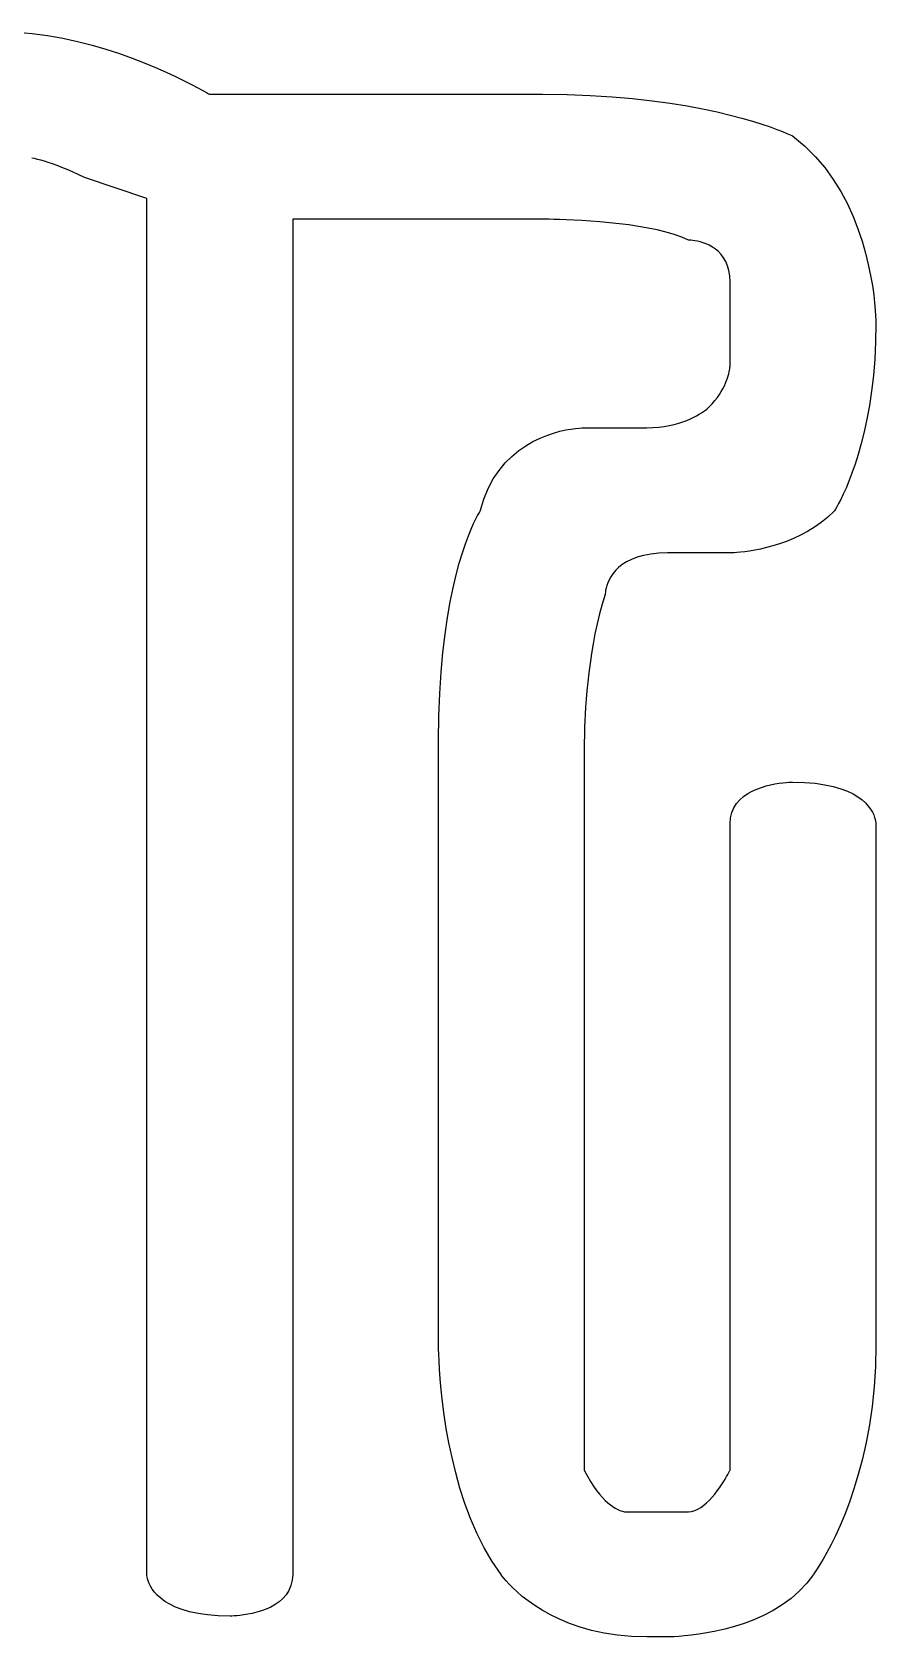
# Model space of a CAD drawing. Extents: x 8 to 213, y -217 to -66.
# Drawn here: x 136.92 to 141.17, y -102.8 to -94.72 of the extents above; entities that cross this region are included whole.
import ezdxf

# ---------------------------------------------------------------- set-up
doc = ezdxf.new("R2010")
doc.units = 0
doc.header["$MEASUREMENT"] = 0

msp = doc.modelspace()

# ---------------------------------------------------------------- linework, layer by layer
for p, q in [((136.8416, -94.72, -55.0162), (136.9198, -94.7265, -55.0162)), ((136.9198, -94.7265, -55.0162), (136.9973, -94.7368, -55.0162)), ((136.9973, -94.7368, -55.0162), (137.0735, -94.7504, -55.0162)), ((137.0735, -94.7504, -55.0162), (137.1482, -94.7669, -55.0162)), ((137.1482, -94.7669, -55.0162), (137.2209, -94.7857, -55.0162)), ((137.2209, -94.7857, -55.0162), (137.2913, -94.8064, -55.0162)), ((137.2913, -94.8064, -55.0162), (137.3589, -94.8285, -55.0162)), ((137.3589, -94.8285, -55.0162), (137.4233, -94.8515, -55.0162)), ((137.4233, -94.8515, -55.0162), (137.4842, -94.8751, -55.0162)), ((137.4842, -94.8751, -55.0162), (137.5412, -94.8986, -55.0162)), ((137.5412, -94.8986, -55.0162), (137.5939, -94.9216, -55.0162)), ((137.5939, -94.9216, -55.0162), (137.6418, -94.9437, -55.0162)), ((137.6418, -94.9437, -55.0162), (137.6846, -94.9644, -55.0162)), ((137.6846, -94.9644, -55.0162), (137.7219, -94.9832, -55.0162)), ((137.7219, -94.9832, -55.0162), (137.7533, -94.9997, -55.0162)), ((137.7533, -94.9997, -55.0162), (137.7785, -95.0133, -55.0162)), ((137.7785, -95.0133, -55.0162), (137.7969, -95.0236, -55.0162)), ((137.7969, -95.0236, -55.0162), (137.8082, -95.0301, -55.0162)), ((137.8082, -95.0301, -55.0162), (137.8121, -95.0324, -55.0162)), ((137.8121, -95.0324, -55.0162), (137.8121, -95.0324, -55.0162)), ((137.8121, -95.0324, -55.0162), (139.4907, -95.0324, -55.0162)), ((139.4907, -95.0324, -55.0162), (139.6134, -95.0339, -55.0162)), ((139.6134, -95.0339, -55.0162), (139.7299, -95.0383, -55.0162)), ((139.7299, -95.0383, -55.0162), (139.84, -95.0452, -55.0162)), ((139.84, -95.0452, -55.0162), (139.9439, -95.0542, -55.0162)), ((139.9439, -95.0542, -55.0162), (140.0415, -95.0652, -55.0162)), ((140.0415, -95.0652, -55.0162), (140.1327, -95.0777, -55.0162)), ((140.1327, -95.0777, -55.0162), (140.2177, -95.0915, -55.0162)), ((140.2177, -95.0915, -55.0162), (140.2964, -95.1063, -55.0162)), ((140.2964, -95.1063, -55.0162), (140.3688, -95.1217, -55.0162)), ((140.3688, -95.1217, -55.0162), (140.4349, -95.1373, -55.0162)), ((140.4349, -95.1373, -55.0162), (140.4947, -95.153, -55.0162)), ((140.4947, -95.153, -55.0162), (140.5482, -95.1684, -55.0162)), ((140.5482, -95.1684, -55.0162), (140.5954, -95.1831, -55.0162)), ((140.5954, -95.1831, -55.0162), (140.6363, -95.1969, -55.0162)), ((140.6363, -95.1969, -55.0162), (140.6709, -95.2095, -55.0162)), ((140.6709, -95.2095, -55.0162), (140.6993, -95.2204, -55.0162)), ((140.6993, -95.2204, -55.0162), (140.7213, -95.2295, -55.0162)), ((140.7213, -95.2295, -55.0162), (140.737, -95.2364, -55.0162)), ((140.737, -95.2364, -55.0162), (140.7465, -95.2407, -55.0162)), ((140.7465, -95.2407, -55.0162), (140.7496, -95.2422, -55.0162)), ((140.7496, -95.2422, -55.0162), (140.8095, -95.2917, -55.0162)), ((140.8095, -95.2917, -55.0162), (140.8633, -95.3452, -55.0162)), ((136.9316, -95.3567, -55.0162), (136.9182, -95.3539, -55.0162)), ((136.9466, -95.3603, -55.0162), (136.9316, -95.3567, -55.0162)), ((136.9631, -95.3646, -55.0162), (136.9466, -95.3603, -55.0162)), ((136.9812, -95.3698, -55.0162), (136.9631, -95.3646, -55.0162)), ((137.0009, -95.376, -55.0162), (136.9812, -95.3698, -55.0162)), ((137.0221, -95.3831, -55.0162), (137.0009, -95.376, -55.0162)), ((140.8633, -95.3452, -55.0162), (140.9116, -95.4019, -55.0162)), ((137.0449, -95.3914, -55.0162), (137.0221, -95.3831, -55.0162)), ((137.0693, -95.4009, -55.0162), (137.0449, -95.3914, -55.0162)), ((137.0953, -95.4116, -55.0162), (137.0693, -95.4009, -55.0162)), ((137.1228, -95.4236, -55.0162), (137.0953, -95.4116, -55.0162)), ((137.1519, -95.4371, -55.0162), (137.1228, -95.4236, -55.0162)), ((137.1826, -95.4521, -55.0162), (137.1519, -95.4371, -55.0162)), ((137.4974, -95.557, -55.0162), (137.1826, -95.4521, -55.0162)), ((140.9116, -95.4019, -55.0162), (140.9544, -95.4613, -55.0162)), ((140.9544, -95.4613, -55.0162), (140.9922, -95.5226, -55.0162)), ((140.9922, -95.5226, -55.0162), (141.0253, -95.585, -55.0162)), ((137.4974, -102.4812, -55.0162), (137.4974, -95.557, -55.0162)), ((141.0253, -95.585, -55.0162), (141.054, -95.6479, -55.0162)), ((139.4907, -95.6619, -55.0162), (138.2317, -95.6619, -55.0162)), ((138.2317, -95.6619, -55.0162), (138.2317, -102.4812, -55.0162)), ((139.4945, -95.6619, -55.0162), (139.4907, -95.6619, -55.0162)), ((139.5056, -95.662, -55.0162), (139.4945, -95.6619, -55.0162)), ((139.5233, -95.6622, -55.0162), (139.5056, -95.662, -55.0162)), ((139.5469, -95.6627, -55.0162), (139.5233, -95.6622, -55.0162)), ((139.5759, -95.6635, -55.0162), (139.5469, -95.6627, -55.0162)), ((139.6096, -95.6647, -55.0162), (139.5759, -95.6635, -55.0162)), ((139.6475, -95.6664, -55.0162), (139.6096, -95.6647, -55.0162)), ((139.6888, -95.6686, -55.0162), (139.6475, -95.6664, -55.0162)), ((139.7329, -95.6715, -55.0162), (139.6888, -95.6686, -55.0162)), ((139.7792, -95.675, -55.0162), (139.7329, -95.6715, -55.0162)), ((139.8271, -95.6793, -55.0162), (139.7792, -95.675, -55.0162)), ((139.8759, -95.6846, -55.0162), (139.8271, -95.6793, -55.0162)), ((139.9251, -95.6907, -55.0162), (139.8759, -95.6846, -55.0162)), ((139.9739, -95.6979, -55.0162), (139.9251, -95.6907, -55.0162)), ((140.0218, -95.7062, -55.0162), (139.9739, -95.6979, -55.0162)), ((141.054, -95.6479, -55.0162), (141.0786, -95.7106, -55.0162)), ((140.0681, -95.7156, -55.0162), (140.0218, -95.7062, -55.0162)), ((140.1122, -95.7263, -55.0162), (140.0681, -95.7156, -55.0162)), ((140.1535, -95.7384, -55.0162), (140.1122, -95.7263, -55.0162)), ((140.1913, -95.7518, -55.0162), (140.1535, -95.7384, -55.0162)), ((140.2251, -95.7668, -55.0162), (140.1913, -95.7518, -55.0162)), ((140.2266, -95.7668, -55.0162), (140.2251, -95.7668, -55.0162)), ((140.2309, -95.767, -55.0162), (140.2266, -95.7668, -55.0162)), ((140.2378, -95.7675, -55.0162), (140.2309, -95.767, -55.0162)), ((140.2469, -95.7685, -55.0162), (140.2378, -95.7675, -55.0162)), ((140.2578, -95.7701, -55.0162), (140.2469, -95.7685, -55.0162)), ((140.2704, -95.7725, -55.0162), (140.2578, -95.7701, -55.0162)), ((140.2842, -95.7758, -55.0162), (140.2704, -95.7725, -55.0162)), ((140.2989, -95.7802, -55.0162), (140.2842, -95.7758, -55.0162)), ((140.3143, -95.7859, -55.0162), (140.2989, -95.7802, -55.0162)), ((141.0786, -95.7106, -55.0162), (141.0995, -95.7723, -55.0162)), ((141.0995, -95.7723, -55.0162), (141.1168, -95.8324, -55.0162)), ((140.33, -95.793, -55.0162), (140.3143, -95.7859, -55.0162)), ((140.3457, -95.8017, -55.0162), (140.33, -95.793, -55.0162)), ((140.361, -95.8121, -55.0162), (140.3457, -95.8017, -55.0162)), ((140.3758, -95.8244, -55.0162), (140.361, -95.8121, -55.0162)), ((140.3896, -95.8388, -55.0162), (140.3758, -95.8244, -55.0162)), ((140.4021, -95.8553, -55.0162), (140.3896, -95.8388, -55.0162)), ((140.4131, -95.8742, -55.0162), (140.4021, -95.8553, -55.0162)), ((141.1168, -95.8324, -55.0162), (141.131, -95.8901, -55.0162)), ((140.4221, -95.8957, -55.0162), (140.4131, -95.8742, -55.0162)), ((140.429, -95.9198, -55.0162), (140.4221, -95.8957, -55.0162)), ((140.4334, -95.9467, -55.0162), (140.429, -95.9198, -55.0162)), ((141.131, -95.8901, -55.0162), (141.1424, -95.9447, -55.0162)), ((140.4349, -95.9766, -55.0162), (140.4334, -95.9467, -55.0162)), ((140.4349, -96.3963, -55.0162), (140.4349, -95.9766, -55.0162)), ((141.1424, -95.9447, -55.0162), (141.1513, -95.9956, -55.0162)), ((141.1513, -95.9956, -55.0162), (141.1579, -96.042, -55.0162)), ((141.1579, -96.042, -55.0162), (141.1627, -96.0832, -55.0162)), ((141.1627, -96.0832, -55.0162), (141.1659, -96.1185, -55.0162)), ((141.1659, -96.1185, -55.0162), (141.1679, -96.1472, -55.0162)), ((141.1679, -96.1472, -55.0162), (141.1689, -96.1685, -55.0162)), ((141.1689, -96.1685, -55.0162), (141.1692, -96.1819, -55.0162)), ((141.1692, -96.1819, -55.0162), (141.1693, -96.1865, -55.0162)), ((141.1693, -96.1865, -55.0162), (141.1677, -96.2785, -55.0162)), ((141.1693, -96.1865, -55.0162), (141.1693, -96.1865, -55.0162)), ((141.1677, -96.2785, -55.0162), (141.1634, -96.3659, -55.0162)), ((140.4304, -96.4303, -55.0162), (140.4321, -96.4218, -55.0162)), ((140.4321, -96.4218, -55.0162), (140.4332, -96.4143, -55.0162)), ((140.4332, -96.4143, -55.0162), (140.434, -96.408, -55.0162)), ((140.434, -96.408, -55.0162), (140.4345, -96.403, -55.0162)), ((140.4345, -96.403, -55.0162), (140.4348, -96.3993, -55.0162)), ((140.4348, -96.3993, -55.0162), (140.4349, -96.3971, -55.0162)), ((140.4349, -96.3971, -55.0162), (140.4349, -96.3963, -55.0162)), ((141.1634, -96.3659, -55.0162), (141.1565, -96.4485, -55.0162)), ((140.3989, -96.5145, -55.0162), (140.4061, -96.5004, -55.0162)), ((140.4061, -96.5004, -55.0162), (140.4122, -96.4869, -55.0162)), ((140.4122, -96.4869, -55.0162), (140.4174, -96.474, -55.0162)), ((140.4174, -96.474, -55.0162), (140.4218, -96.4618, -55.0162)), ((140.4218, -96.4618, -55.0162), (140.4253, -96.4505, -55.0162)), ((140.4253, -96.4505, -55.0162), (140.4282, -96.4399, -55.0162)), ((140.4282, -96.4399, -55.0162), (140.4304, -96.4303, -55.0162)), ((141.1565, -96.4485, -55.0162), (141.1474, -96.5264, -55.0162)), ((140.3449, -96.5904, -55.0162), (140.3584, -96.5747, -55.0162)), ((140.3584, -96.5747, -55.0162), (140.3705, -96.5592, -55.0162)), ((140.3705, -96.5592, -55.0162), (140.3812, -96.544, -55.0162)), ((140.3812, -96.544, -55.0162), (140.3906, -96.5291, -55.0162)), ((140.3906, -96.5291, -55.0162), (140.3989, -96.5145, -55.0162)), ((141.1474, -96.5264, -55.0162), (141.1365, -96.5995, -55.0162)), ((140.2167, -96.6741, -55.0162), (140.2348, -96.6664, -55.0162)), ((140.2348, -96.6664, -55.0162), (140.2513, -96.6586, -55.0162)), ((140.2513, -96.6586, -55.0162), (140.2662, -96.6507, -55.0162)), ((140.2662, -96.6507, -55.0162), (140.2796, -96.643, -55.0162)), ((140.2796, -96.643, -55.0162), (140.2914, -96.6357, -55.0162)), ((140.2914, -96.6357, -55.0162), (140.3016, -96.6288, -55.0162)), ((140.3016, -96.6288, -55.0162), (140.3103, -96.6225, -55.0162)), ((140.3103, -96.6225, -55.0162), (140.3174, -96.617, -55.0162)), ((140.3174, -96.617, -55.0162), (140.3229, -96.6125, -55.0162)), ((140.3229, -96.6125, -55.0162), (140.3268, -96.609, -55.0162)), ((140.3268, -96.609, -55.0162), (140.3292, -96.6069, -55.0162)), ((140.3292, -96.6069, -55.0162), (140.33, -96.6061, -55.0162)), ((140.33, -96.6061, -55.0162), (140.3449, -96.5904, -55.0162)), ((141.1239, -96.668, -55.0162), (141.1102, -96.7317, -55.0162)), ((141.1365, -96.5995, -55.0162), (141.1239, -96.668, -55.0162)), ((139.4776, -96.7635, -55.0162), (139.5125, -96.7493, -55.0162)), ((139.5125, -96.7493, -55.0162), (139.5461, -96.7379, -55.0162)), ((139.5461, -96.7379, -55.0162), (139.5778, -96.729, -55.0162)), ((139.5778, -96.729, -55.0162), (139.607, -96.7223, -55.0162)), ((139.607, -96.7223, -55.0162), (139.6333, -96.7176, -55.0162)), ((139.6333, -96.7176, -55.0162), (139.656, -96.7144, -55.0162)), ((139.656, -96.7144, -55.0162), (139.6747, -96.7124, -55.0162)), ((139.6747, -96.7124, -55.0162), (139.6886, -96.7114, -55.0162)), ((139.6886, -96.7114, -55.0162), (139.6975, -96.7111, -55.0162)), ((139.6975, -96.7111, -55.0162), (139.7005, -96.711, -55.0162)), ((139.7005, -96.711, -55.0162), (140.0152, -96.711, -55.0162)), ((140.0152, -96.711, -55.0162), (140.0459, -96.7103, -55.0162)), ((140.0459, -96.7103, -55.0162), (140.075, -96.7081, -55.0162)), ((140.075, -96.7081, -55.0162), (140.1026, -96.7046, -55.0162)), ((140.1026, -96.7046, -55.0162), (140.1285, -96.7001, -55.0162)), ((140.1285, -96.7001, -55.0162), (140.1529, -96.6946, -55.0162)), ((140.1529, -96.6946, -55.0162), (140.1758, -96.6884, -55.0162)), ((140.1758, -96.6884, -55.0162), (140.197, -96.6815, -55.0162)), ((140.197, -96.6815, -55.0162), (140.2167, -96.6741, -55.0162)), ((141.1102, -96.7317, -55.0162), (141.0954, -96.7907, -55.0162)), ((139.3355, -96.855, -55.0162), (139.3703, -96.8263, -55.0162)), ((139.3703, -96.8263, -55.0162), (139.4059, -96.8017, -55.0162)), ((139.4059, -96.8017, -55.0162), (139.4419, -96.7808, -55.0162)), ((139.4419, -96.7808, -55.0162), (139.4776, -96.7635, -55.0162)), ((141.0954, -96.7907, -55.0162), (141.08, -96.845, -55.0162)), ((139.2708, -96.9259, -55.0162), (139.3022, -96.8881, -55.0162)), ((139.3022, -96.8881, -55.0162), (139.3355, -96.855, -55.0162)), ((141.0644, -96.8946, -55.0162), (141.0487, -96.9395, -55.0162)), ((141.08, -96.845, -55.0162), (141.0644, -96.8946, -55.0162)), ((139.2161, -97.0169, -55.0162), (139.2419, -96.9687, -55.0162)), ((139.2419, -96.9687, -55.0162), (139.2708, -96.9259, -55.0162)), ((141.0333, -96.9796, -55.0162), (141.0186, -97.015, -55.0162)), ((141.0487, -96.9395, -55.0162), (141.0333, -96.9796, -55.0162)), ((139.1759, -97.1307, -55.0162), (139.1939, -97.0708, -55.0162)), ((139.1939, -97.0708, -55.0162), (139.2161, -97.0169, -55.0162)), ((140.9922, -97.0716, -55.0162), (140.9813, -97.0929, -55.0162)), ((141.0048, -97.0457, -55.0162), (140.9922, -97.0716, -55.0162)), ((141.0186, -97.015, -55.0162), (141.0048, -97.0457, -55.0162)), ((139.1541, -97.1701, -55.0162), (139.1632, -97.1526, -55.0162)), ((139.1632, -97.1526, -55.0162), (139.1701, -97.1403, -55.0162)), ((139.1701, -97.1403, -55.0162), (139.1744, -97.133, -55.0162)), ((139.1744, -97.133, -55.0162), (139.1759, -97.1307, -55.0162)), ((140.9594, -97.1307, -55.0162), (140.9272, -97.1606, -55.0162)), ((140.961, -97.1283, -55.0162), (140.9594, -97.1307, -55.0162)), ((140.9653, -97.1212, -55.0162), (140.961, -97.1283, -55.0162)), ((140.9722, -97.1094, -55.0162), (140.9653, -97.1212, -55.0162)), ((140.9813, -97.0929, -55.0162), (140.9722, -97.1094, -55.0162)), ((139.1168, -97.2553, -55.0162), (139.1306, -97.2213, -55.0162)), ((139.1306, -97.2213, -55.0162), (139.1432, -97.193, -55.0162)), ((139.1432, -97.193, -55.0162), (139.1541, -97.1701, -55.0162)), ((140.8243, -97.2331, -55.0162), (140.789, -97.252, -55.0162)), ((140.8594, -97.2116, -55.0162), (140.8243, -97.2331, -55.0162)), ((140.8938, -97.1875, -55.0162), (140.8594, -97.2116, -55.0162)), ((140.9272, -97.1606, -55.0162), (140.8938, -97.1875, -55.0162)), ((139.0867, -97.341, -55.0162), (139.1021, -97.2952, -55.0162)), ((139.1021, -97.2952, -55.0162), (139.1168, -97.2553, -55.0162)), ((140.6185, -97.3143, -55.0162), (140.5878, -97.3214, -55.0162)), ((140.6507, -97.3056, -55.0162), (140.6185, -97.3143, -55.0162)), ((140.6842, -97.2952, -55.0162), (140.6507, -97.3056, -55.0162)), ((140.7186, -97.2829, -55.0162), (140.6842, -97.2952, -55.0162)), ((140.7536, -97.2685, -55.0162), (140.7186, -97.2829, -55.0162)), ((140.789, -97.252, -55.0162), (140.7536, -97.2685, -55.0162)), ((139.0553, -97.4512, -55.0162), (139.071, -97.3929, -55.0162)), ((139.071, -97.3929, -55.0162), (139.0867, -97.341, -55.0162)), ((139.9134, -97.3858, -55.0162), (139.8918, -97.3996, -55.0162)), ((139.9382, -97.3733, -55.0162), (139.9134, -97.3858, -55.0162)), ((139.9666, -97.3623, -55.0162), (139.9382, -97.3733, -55.0162)), ((139.9987, -97.3532, -55.0162), (139.9666, -97.3623, -55.0162)), ((140.0349, -97.3464, -55.0162), (139.9987, -97.3532, -55.0162)), ((140.0753, -97.342, -55.0162), (140.0349, -97.3464, -55.0162)), ((140.1202, -97.3405, -55.0162), (140.0753, -97.342, -55.0162)), ((140.4349, -97.3405, -55.0162), (140.1202, -97.3405, -55.0162)), ((140.4372, -97.3405, -55.0162), (140.4349, -97.3405, -55.0162)), ((140.4439, -97.3403, -55.0162), (140.4372, -97.3405, -55.0162)), ((140.4547, -97.3398, -55.0162), (140.4439, -97.3403, -55.0162)), ((140.4693, -97.3388, -55.0162), (140.4547, -97.3398, -55.0162)), ((140.4873, -97.3372, -55.0162), (140.4693, -97.3388, -55.0162)), ((140.5085, -97.3348, -55.0162), (140.4873, -97.3372, -55.0162)), ((140.5326, -97.3315, -55.0162), (140.5085, -97.3348, -55.0162)), ((140.5591, -97.3271, -55.0162), (140.5326, -97.3315, -55.0162)), ((140.5878, -97.3214, -55.0162), (140.5591, -97.3271, -55.0162)), ((139.04, -97.5159, -55.0162), (139.0553, -97.4512, -55.0162)), ((139.8256, -97.4764, -55.0162), (139.8189, -97.4912, -55.0162)), ((139.8341, -97.4611, -55.0162), (139.8256, -97.4764, -55.0162)), ((139.8448, -97.4454, -55.0162), (139.8341, -97.4611, -55.0162)), ((139.8578, -97.4297, -55.0162), (139.8448, -97.4454, -55.0162)), ((139.8734, -97.4143, -55.0162), (139.8578, -97.4297, -55.0162)), ((139.8918, -97.3996, -55.0162), (139.8734, -97.4143, -55.0162)), ((139.0252, -97.5872, -55.0162), (139.04, -97.5159, -55.0162)), ((139.8054, -97.5503, -55.0162), (139.7905, -97.5982, -55.0162)), ((139.8055, -97.5488, -55.0162), (139.8054, -97.5503, -55.0162)), ((139.8057, -97.5444, -55.0162), (139.8055, -97.5488, -55.0162)), ((139.8065, -97.5376, -55.0162), (139.8057, -97.5444, -55.0162)), ((139.8079, -97.5285, -55.0162), (139.8065, -97.5376, -55.0162)), ((139.8103, -97.5175, -55.0162), (139.8079, -97.5285, -55.0162)), ((139.8139, -97.505, -55.0162), (139.8103, -97.5175, -55.0162)), ((139.8189, -97.4912, -55.0162), (139.8139, -97.505, -55.0162)), ((139.0114, -97.6653, -55.0162), (139.0252, -97.5872, -55.0162)), ((139.7905, -97.5982, -55.0162), (139.777, -97.6474, -55.0162)), ((138.9989, -97.7503, -55.0162), (139.0114, -97.6653, -55.0162)), ((139.7649, -97.6973, -55.0162), (139.7542, -97.7475, -55.0162)), ((139.777, -97.6474, -55.0162), (139.7649, -97.6973, -55.0162)), ((138.9879, -97.8424, -55.0162), (138.9989, -97.7503, -55.0162)), ((139.7448, -97.7978, -55.0162), (139.7365, -97.8477, -55.0162)), ((139.7542, -97.7475, -55.0162), (139.7448, -97.7978, -55.0162)), ((138.9789, -97.9417, -55.0162), (138.9879, -97.8424, -55.0162)), ((139.7365, -97.8477, -55.0162), (139.7293, -97.8968, -55.0162)), ((138.972, -98.0484, -55.0162), (138.9789, -97.9417, -55.0162)), ((139.7232, -97.9448, -55.0162), (139.718, -97.9911, -55.0162)), ((139.7293, -97.8968, -55.0162), (139.7232, -97.9448, -55.0162)), ((139.7136, -98.0355, -55.0162), (139.7101, -98.0776, -55.0162)), ((139.718, -97.9911, -55.0162), (139.7136, -98.0355, -55.0162)), ((138.9676, -98.1627, -55.0162), (138.972, -98.0484, -55.0162)), ((139.7072, -98.1168, -55.0162), (139.705, -98.153, -55.0162)), ((139.7101, -98.0776, -55.0162), (139.7072, -98.1168, -55.0162)), ((138.9661, -98.2847, -55.0162), (138.9676, -98.1627, -55.0162)), ((139.7033, -98.1856, -55.0162), (139.7021, -98.2142, -55.0162)), ((139.705, -98.153, -55.0162), (139.7033, -98.1856, -55.0162)), ((139.7006, -98.2726, -55.0162), (139.7005, -98.2816, -55.0162)), ((139.7005, -98.2816, -55.0162), (139.7005, -98.2847, -55.0162)), ((139.7009, -98.2581, -55.0162), (139.7006, -98.2726, -55.0162)), ((139.7013, -98.2385, -55.0162), (139.7009, -98.2581, -55.0162)), ((139.7021, -98.2142, -55.0162), (139.7013, -98.2385, -55.0162)), ((138.9661, -101.3271, -55.0162), (138.9661, -98.2847, -55.0162)), ((139.7005, -98.2847, -55.0162), (139.7005, -101.3271, -55.0162)), ((140.5687, -98.5294, -55.0162), (140.5923, -98.5207, -55.0162)), ((140.5923, -98.5207, -55.0162), (140.6158, -98.5136, -55.0162)), ((140.6158, -98.5136, -55.0162), (140.6388, -98.5079, -55.0162)), ((140.6388, -98.5079, -55.0162), (140.6609, -98.5035, -55.0162)), ((140.6609, -98.5035, -55.0162), (140.6816, -98.5002, -55.0162)), ((140.6816, -98.5002, -55.0162), (140.7004, -98.4978, -55.0162)), ((140.7004, -98.4978, -55.0162), (140.7169, -98.4962, -55.0162)), ((140.7169, -98.4962, -55.0162), (140.7305, -98.4952, -55.0162)), ((140.7305, -98.4952, -55.0162), (140.7408, -98.4947, -55.0162)), ((140.7408, -98.4947, -55.0162), (140.7473, -98.4945, -55.0162)), ((140.7473, -98.4945, -55.0162), (140.7496, -98.4945, -55.0162)), ((140.7496, -98.4945, -55.0162), (140.8095, -98.496, -55.0162)), ((140.8095, -98.496, -55.0162), (140.8633, -98.5004, -55.0162)), ((140.8633, -98.5004, -55.0162), (140.9116, -98.5073, -55.0162)), ((140.9116, -98.5073, -55.0162), (140.9544, -98.5163, -55.0162)), ((140.9544, -98.5163, -55.0162), (140.9922, -98.5273, -55.0162)), ((140.454, -98.6234, -55.0162), (140.4676, -98.6019, -55.0162)), ((140.4676, -98.6019, -55.0162), (140.4841, -98.583, -55.0162)), ((140.4841, -98.583, -55.0162), (140.5029, -98.5665, -55.0162)), ((140.5029, -98.5665, -55.0162), (140.5236, -98.5521, -55.0162)), ((140.5236, -98.5521, -55.0162), (140.5457, -98.5398, -55.0162)), ((140.5457, -98.5398, -55.0162), (140.5687, -98.5294, -55.0162)), ((140.9922, -98.5273, -55.0162), (141.0253, -98.5398, -55.0162)), ((141.0253, -98.5398, -55.0162), (141.054, -98.5536, -55.0162)), ((141.054, -98.5536, -55.0162), (141.0786, -98.5684, -55.0162)), ((141.0786, -98.5684, -55.0162), (141.0995, -98.5837, -55.0162)), ((141.0995, -98.5837, -55.0162), (141.1168, -98.5994, -55.0162)), ((141.1168, -98.5994, -55.0162), (141.131, -98.6151, -55.0162)), ((140.4349, -98.7043, -55.0162), (140.4372, -98.6744, -55.0162)), ((140.4372, -98.6744, -55.0162), (140.4437, -98.6475, -55.0162)), ((140.4437, -98.6475, -55.0162), (140.454, -98.6234, -55.0162)), ((141.131, -98.6151, -55.0162), (141.1424, -98.6305, -55.0162)), ((141.1424, -98.6305, -55.0162), (141.1513, -98.6452, -55.0162)), ((141.1513, -98.6452, -55.0162), (141.1579, -98.659, -55.0162)), ((141.1579, -98.659, -55.0162), (141.1627, -98.6716, -55.0162)), ((141.1627, -98.6716, -55.0162), (141.1659, -98.6825, -55.0162)), ((141.1659, -98.6825, -55.0162), (141.1679, -98.6916, -55.0162)), ((140.4349, -101.3271, -55.0162), (140.4349, -98.7043, -55.0162)), ((141.1679, -98.6916, -55.0162), (141.1689, -98.6985, -55.0162)), ((141.1689, -98.6985, -55.0162), (141.1692, -98.7028, -55.0162)), ((141.1692, -98.7028, -55.0162), (141.1693, -98.7043, -55.0162)), ((141.1693, -98.7043, -55.0162), (141.1693, -101.3271, -55.0162)), ((138.9662, -101.3325, -55.0162), (138.9661, -101.3271, -55.0162)), ((138.9664, -101.3481, -55.0162), (138.9662, -101.3325, -55.0162)), ((138.9672, -101.3732, -55.0162), (138.9664, -101.3481, -55.0162)), ((139.7005, -101.3271, -55.0162), (139.7005, -101.3885, -55.0162)), ((140.4349, -101.3295, -55.0162), (140.4349, -101.3271, -55.0162)), ((140.4349, -101.3363, -55.0162), (140.4349, -101.3295, -55.0162)), ((140.4349, -101.3473, -55.0162), (140.4349, -101.3363, -55.0162)), ((140.4349, -101.3624, -55.0162), (140.4349, -101.3473, -55.0162)), ((141.1693, -101.3271, -55.0162), (141.167, -101.4349, -55.0162)), ((138.9686, -101.4069, -55.0162), (138.9672, -101.3732, -55.0162)), ((138.971, -101.4484, -55.0162), (138.9686, -101.4069, -55.0162)), ((139.7005, -101.3885, -55.0162), (139.7005, -101.4467, -55.0162)), ((140.4349, -101.3812, -55.0162), (140.4349, -101.3624, -55.0162)), ((140.4349, -101.4036, -55.0162), (140.4349, -101.3812, -55.0162)), ((140.4349, -101.4293, -55.0162), (140.4349, -101.4036, -55.0162)), ((140.4349, -101.4581, -55.0162), (140.4349, -101.4293, -55.0162)), ((138.9746, -101.4971, -55.0162), (138.971, -101.4484, -55.0162)), ((138.9796, -101.552, -55.0162), (138.9746, -101.4971, -55.0162)), ((139.7005, -101.4467, -55.0162), (139.7005, -101.5018, -55.0162)), ((139.7005, -101.5018, -55.0162), (139.7005, -101.5537, -55.0162)), ((140.4349, -101.4897, -55.0162), (140.4349, -101.4581, -55.0162)), ((140.4349, -101.5238, -55.0162), (140.4349, -101.4897, -55.0162)), ((141.167, -101.4349, -55.0162), (141.1605, -101.5379, -55.0162)), ((138.9863, -101.6125, -55.0162), (138.9796, -101.552, -55.0162)), ((139.7005, -101.5537, -55.0162), (139.7005, -101.6025, -55.0162)), ((140.4349, -101.5604, -55.0162), (140.4349, -101.5238, -55.0162)), ((140.4349, -101.5991, -55.0162), (140.4349, -101.5604, -55.0162)), ((141.1605, -101.5379, -55.0162), (141.1501, -101.636, -55.0162)), ((138.9948, -101.6777, -55.0162), (138.9863, -101.6125, -55.0162)), ((139.7005, -101.6025, -55.0162), (139.7005, -101.6482, -55.0162)), ((139.7005, -101.6482, -55.0162), (139.7005, -101.6907, -55.0162)), ((140.4349, -101.6396, -55.0162), (140.4349, -101.5991, -55.0162)), ((140.4349, -101.6818, -55.0162), (140.4349, -101.6396, -55.0162)), ((141.1501, -101.636, -55.0162), (141.1365, -101.7292, -55.0162)), ((139.0055, -101.7468, -55.0162), (138.9948, -101.6777, -55.0162)), ((139.0185, -101.819, -55.0162), (139.0055, -101.7468, -55.0162)), ((139.7005, -101.6907, -55.0162), (139.7005, -101.73, -55.0162)), ((139.7005, -101.73, -55.0162), (139.7005, -101.7662, -55.0162)), ((140.4349, -101.7255, -55.0162), (140.4349, -101.6818, -55.0162)), ((140.4349, -101.7703, -55.0162), (140.4349, -101.7255, -55.0162)), ((141.1365, -101.7292, -55.0162), (141.1201, -101.8173, -55.0162)), ((139.0341, -101.8937, -55.0162), (139.0185, -101.819, -55.0162)), ((139.7005, -101.7662, -55.0162), (139.7005, -101.7992, -55.0162)), ((139.7005, -101.7992, -55.0162), (139.7005, -101.8291, -55.0162)), ((139.7005, -101.8291, -55.0162), (139.7005, -101.8559, -55.0162)), ((140.4349, -101.816, -55.0162), (140.4349, -101.7703, -55.0162)), ((140.4349, -101.8625, -55.0162), (140.4349, -101.816, -55.0162)), ((141.1201, -101.8173, -55.0162), (141.1013, -101.9003, -55.0162)), ((139.0526, -101.9699, -55.0162), (139.0341, -101.8937, -55.0162)), ((139.7005, -101.8559, -55.0162), (139.7005, -101.8795, -55.0162)), ((139.7005, -101.8795, -55.0162), (139.7005, -101.9, -55.0162)), ((139.7005, -101.9, -55.0162), (139.7005, -101.9173, -55.0162)), ((139.7005, -101.9173, -55.0162), (139.7005, -101.9314, -55.0162)), ((140.4349, -101.9094, -55.0162), (140.4349, -101.8625, -55.0162)), ((140.4349, -101.9566, -55.0162), (140.4349, -101.9094, -55.0162)), ((141.1013, -101.9003, -55.0162), (141.0806, -101.9781, -55.0162)), ((139.0741, -102.0468, -55.0162), (139.0526, -101.9699, -55.0162)), ((139.7005, -101.9314, -55.0162), (139.7005, -101.9424, -55.0162)), ((139.7005, -101.9424, -55.0162), (139.7005, -101.9503, -55.0162)), ((139.7005, -101.9503, -55.0162), (139.7005, -101.955, -55.0162)), ((139.7005, -101.955, -55.0162), (139.7005, -101.9566, -55.0162)), ((139.7005, -101.9566, -55.0162), (139.7162, -101.9865, -55.0162)), ((139.7162, -101.9865, -55.0162), (139.7319, -102.0135, -55.0162)), ((140.4094, -102.0019, -55.0162), (140.4169, -101.9894, -55.0162)), ((140.4169, -101.9894, -55.0162), (140.4231, -101.9784, -55.0162)), ((140.4231, -101.9784, -55.0162), (140.4282, -101.9694, -55.0162)), ((140.4282, -101.9694, -55.0162), (140.4318, -101.9625, -55.0162)), ((140.4318, -101.9625, -55.0162), (140.4341, -101.9581, -55.0162)), ((140.4341, -101.9581, -55.0162), (140.4349, -101.9566, -55.0162)), ((141.0806, -101.9781, -55.0162), (141.0585, -102.0506, -55.0162)), ((139.0989, -102.1238, -55.0162), (139.0741, -102.0468, -55.0162)), ((139.7319, -102.0135, -55.0162), (139.7474, -102.0376, -55.0162)), ((139.7474, -102.0376, -55.0162), (139.7626, -102.059, -55.0162)), ((139.7626, -102.059, -55.0162), (139.7775, -102.0779, -55.0162)), ((139.7775, -102.0779, -55.0162), (139.7921, -102.0945, -55.0162)), ((140.3442, -102.0926, -55.0162), (140.3571, -102.0772, -55.0162)), ((140.3571, -102.0772, -55.0162), (140.3693, -102.0615, -55.0162)), ((140.3693, -102.0615, -55.0162), (140.3807, -102.0458, -55.0162)), ((140.3807, -102.0458, -55.0162), (140.3912, -102.0305, -55.0162)), ((140.3912, -102.0305, -55.0162), (140.4008, -102.0157, -55.0162)), ((140.4008, -102.0157, -55.0162), (140.4094, -102.0019, -55.0162)), ((141.0585, -102.0506, -55.0162), (141.0354, -102.1178, -55.0162)), ((139.1273, -102.2, -55.0162), (139.0989, -102.1238, -55.0162)), ((139.7921, -102.0945, -55.0162), (139.8062, -102.1088, -55.0162)), ((139.8062, -102.1088, -55.0162), (139.8197, -102.1211, -55.0162)), ((139.8197, -102.1211, -55.0162), (139.8326, -102.1315, -55.0162)), ((139.8326, -102.1315, -55.0162), (139.8448, -102.1402, -55.0162)), ((139.8448, -102.1402, -55.0162), (139.8562, -102.1473, -55.0162)), ((139.8562, -102.1473, -55.0162), (139.8667, -102.153, -55.0162)), ((139.8667, -102.153, -55.0162), (139.8763, -102.1574, -55.0162)), ((139.8763, -102.1574, -55.0162), (139.8848, -102.1608, -55.0162)), ((140.2564, -102.1606, -55.0162), (140.2719, -102.1537, -55.0162)), ((140.2719, -102.1537, -55.0162), (140.2872, -102.1446, -55.0162)), ((140.2872, -102.1446, -55.0162), (140.3021, -102.1336, -55.0162)), ((140.3021, -102.1336, -55.0162), (140.3167, -102.1211, -55.0162)), ((140.3167, -102.1211, -55.0162), (140.3307, -102.1073, -55.0162)), ((140.3307, -102.1073, -55.0162), (140.3442, -102.0926, -55.0162)), ((141.0354, -102.1178, -55.0162), (141.0119, -102.1795, -55.0162)), ((139.1594, -102.2746, -55.0162), (139.1273, -102.2, -55.0162)), ((139.8848, -102.1608, -55.0162), (139.8923, -102.1632, -55.0162)), ((139.8923, -102.1632, -55.0162), (139.8986, -102.1648, -55.0162)), ((139.8986, -102.1648, -55.0162), (139.9036, -102.1657, -55.0162)), ((139.9036, -102.1657, -55.0162), (139.9073, -102.1662, -55.0162)), ((139.9073, -102.1662, -55.0162), (139.9096, -102.1664, -55.0162)), ((139.9096, -102.1664, -55.0162), (139.9103, -102.1664, -55.0162)), ((139.9103, -102.1664, -55.0162), (140.2251, -102.1664, -55.0162)), ((140.2251, -102.1664, -55.0162), (140.2408, -102.1649, -55.0162)), ((140.2408, -102.1649, -55.0162), (140.2564, -102.1606, -55.0162)), ((140.9884, -102.2358, -55.0162), (140.9653, -102.2865, -55.0162)), ((141.0119, -102.1795, -55.0162), (140.9884, -102.2358, -55.0162)), ((139.1956, -102.3469, -55.0162), (139.1594, -102.2746, -55.0162)), ((140.9653, -102.2865, -55.0162), (140.9432, -102.3314, -55.0162)), ((139.236, -102.416, -55.0162), (139.1956, -102.3469, -55.0162)), ((140.9225, -102.3707, -55.0162), (140.9037, -102.4041, -55.0162)), ((140.9432, -102.3314, -55.0162), (140.9225, -102.3707, -55.0162)), ((137.4974, -102.4827, -55.0162), (137.4974, -102.4812, -55.0162)), ((137.4978, -102.487, -55.0162), (137.4974, -102.4827, -55.0162)), ((138.2317, -102.4812, -55.0162), (138.2295, -102.5111, -55.0162)), ((139.2809, -102.4812, -55.0162), (139.236, -102.416, -55.0162)), ((139.2824, -102.4834, -55.0162), (139.2809, -102.4812, -55.0162)), ((139.2873, -102.49, -55.0162), (139.2824, -102.4834, -55.0162)), ((140.8545, -102.4812, -55.0162), (140.8208, -102.5261, -55.0162)), ((140.8568, -102.478, -55.0162), (140.8545, -102.4812, -55.0162)), ((140.8633, -102.4687, -55.0162), (140.8568, -102.478, -55.0162)), ((140.8737, -102.4532, -55.0162), (140.8633, -102.4687, -55.0162)), ((140.8873, -102.4316, -55.0162), (140.8737, -102.4532, -55.0162)), ((140.9037, -102.4041, -55.0162), (140.8873, -102.4316, -55.0162)), ((137.4988, -102.4939, -55.0162), (137.4978, -102.487, -55.0162)), ((137.5007, -102.503, -55.0162), (137.4988, -102.4939, -55.0162)), ((137.5039, -102.514, -55.0162), (137.5007, -102.503, -55.0162)), ((137.5087, -102.5265, -55.0162), (137.5039, -102.514, -55.0162)), ((137.5153, -102.5403, -55.0162), (137.5087, -102.5265, -55.0162)), ((137.5242, -102.555, -55.0162), (137.5153, -102.5403, -55.0162)), ((137.5356, -102.5704, -55.0162), (137.5242, -102.555, -55.0162)), ((138.2126, -102.5621, -55.0162), (138.199, -102.5836, -55.0162)), ((138.2229, -102.538, -55.0162), (138.2126, -102.5621, -55.0162)), ((138.2295, -102.5111, -55.0162), (138.2229, -102.538, -55.0162)), ((139.2954, -102.5003, -55.0162), (139.2873, -102.49, -55.0162)), ((139.3069, -102.5139, -55.0162), (139.2954, -102.5003, -55.0162)), ((139.3218, -102.5303, -55.0162), (139.3069, -102.5139, -55.0162)), ((139.3403, -102.5492, -55.0162), (139.3218, -102.5303, -55.0162)), ((139.3625, -102.5698, -55.0162), (139.3403, -102.5492, -55.0162)), ((140.8208, -102.5261, -55.0162), (140.783, -102.5665, -55.0162)), ((137.5498, -102.5861, -55.0162), (137.5356, -102.5704, -55.0162)), ((137.5672, -102.6018, -55.0162), (137.5498, -102.5861, -55.0162)), ((137.588, -102.6171, -55.0162), (137.5672, -102.6018, -55.0162)), ((137.6126, -102.6319, -55.0162), (137.588, -102.6171, -55.0162)), ((137.6413, -102.6457, -55.0162), (137.6126, -102.6319, -55.0162)), ((138.1431, -102.6334, -55.0162), (138.1209, -102.6457, -55.0162)), ((138.1638, -102.619, -55.0162), (138.1431, -102.6334, -55.0162)), ((138.1826, -102.6025, -55.0162), (138.1638, -102.619, -55.0162)), ((138.199, -102.5836, -55.0162), (138.1826, -102.6025, -55.0162)), ((139.3883, -102.592, -55.0162), (139.3625, -102.5698, -55.0162)), ((139.4179, -102.615, -55.0162), (139.3883, -102.592, -55.0162)), ((139.4513, -102.6385, -55.0162), (139.4179, -102.615, -55.0162)), ((139.4887, -102.6621, -55.0162), (139.4513, -102.6385, -55.0162)), ((140.6976, -102.6348, -55.0162), (140.6513, -102.6631, -55.0162)), ((140.7417, -102.6026, -55.0162), (140.6976, -102.6348, -55.0162)), ((140.783, -102.5665, -55.0162), (140.7417, -102.6026, -55.0162)), ((137.6744, -102.6582, -55.0162), (137.6413, -102.6457, -55.0162)), ((137.7122, -102.6692, -55.0162), (137.6744, -102.6582, -55.0162)), ((137.7551, -102.6782, -55.0162), (137.7122, -102.6692, -55.0162)), ((137.8033, -102.6851, -55.0162), (137.7551, -102.6782, -55.0162)), ((137.8571, -102.6895, -55.0162), (137.8033, -102.6851, -55.0162)), ((137.917, -102.691, -55.0162), (137.8571, -102.6895, -55.0162)), ((137.9193, -102.691, -55.0162), (137.917, -102.691, -55.0162)), ((137.9258, -102.6908, -55.0162), (137.9193, -102.691, -55.0162)), ((137.9361, -102.6903, -55.0162), (137.9258, -102.6908, -55.0162)), ((137.9497, -102.6893, -55.0162), (137.9361, -102.6903, -55.0162)), ((137.9662, -102.6877, -55.0162), (137.9497, -102.6893, -55.0162)), ((137.985, -102.6853, -55.0162), (137.9662, -102.6877, -55.0162)), ((138.0057, -102.682, -55.0162), (137.985, -102.6853, -55.0162)), ((138.0278, -102.6776, -55.0162), (138.0057, -102.682, -55.0162)), ((138.0508, -102.6719, -55.0162), (138.0278, -102.6776, -55.0162)), ((138.0744, -102.6648, -55.0162), (138.0508, -102.6719, -55.0162)), ((138.0979, -102.6561, -55.0162), (138.0744, -102.6648, -55.0162)), ((138.1209, -102.6457, -55.0162), (138.0979, -102.6561, -55.0162)), ((139.5301, -102.6851, -55.0162), (139.4887, -102.6621, -55.0162)), ((139.5756, -102.7072, -55.0162), (139.5301, -102.6851, -55.0162)), ((139.6253, -102.7279, -55.0162), (139.5756, -102.7072, -55.0162)), ((140.5545, -102.7095, -55.0162), (140.5054, -102.7279, -55.0162)), ((140.6034, -102.688, -55.0162), (140.5545, -102.7095, -55.0162)), ((140.6513, -102.6631, -55.0162), (140.6034, -102.688, -55.0162)), ((139.6792, -102.7467, -55.0162), (139.6253, -102.7279, -55.0162)), ((139.7374, -102.7632, -55.0162), (139.6792, -102.7467, -55.0162)), ((139.8001, -102.7768, -55.0162), (139.7374, -102.7632, -55.0162)), ((139.8672, -102.7871, -55.0162), (139.8001, -102.7768, -55.0162)), ((139.9389, -102.7936, -55.0162), (139.8672, -102.7871, -55.0162)), ((140.0152, -102.7959, -55.0162), (139.9389, -102.7936, -55.0162)), ((140.1202, -102.7959, -55.0162), (140.0152, -102.7959, -55.0162)), ((140.124, -102.7959, -55.0162), (140.1202, -102.7959, -55.0162)), ((140.1351, -102.7956, -55.0162), (140.124, -102.7959, -55.0162)), ((140.1527, -102.7948, -55.0162), (140.1351, -102.7956, -55.0162)), ((140.1764, -102.7934, -55.0162), (140.1527, -102.7948, -55.0162)), ((140.2054, -102.791, -55.0162), (140.1764, -102.7934, -55.0162)), ((140.2391, -102.7874, -55.0162), (140.2054, -102.791, -55.0162)), ((140.2769, -102.7824, -55.0162), (140.2391, -102.7874, -55.0162)), ((140.3182, -102.7758, -55.0162), (140.2769, -102.7824, -55.0162)), ((140.3623, -102.7672, -55.0162), (140.3182, -102.7758, -55.0162)), ((140.4087, -102.7566, -55.0162), (140.3623, -102.7672, -55.0162)), ((140.4566, -102.7435, -55.0162), (140.4087, -102.7566, -55.0162)), ((140.5054, -102.7279, -55.0162), (140.4566, -102.7435, -55.0162))]:
    msp.add_line(p, q)

doc.saveas('drawing.dxf')
